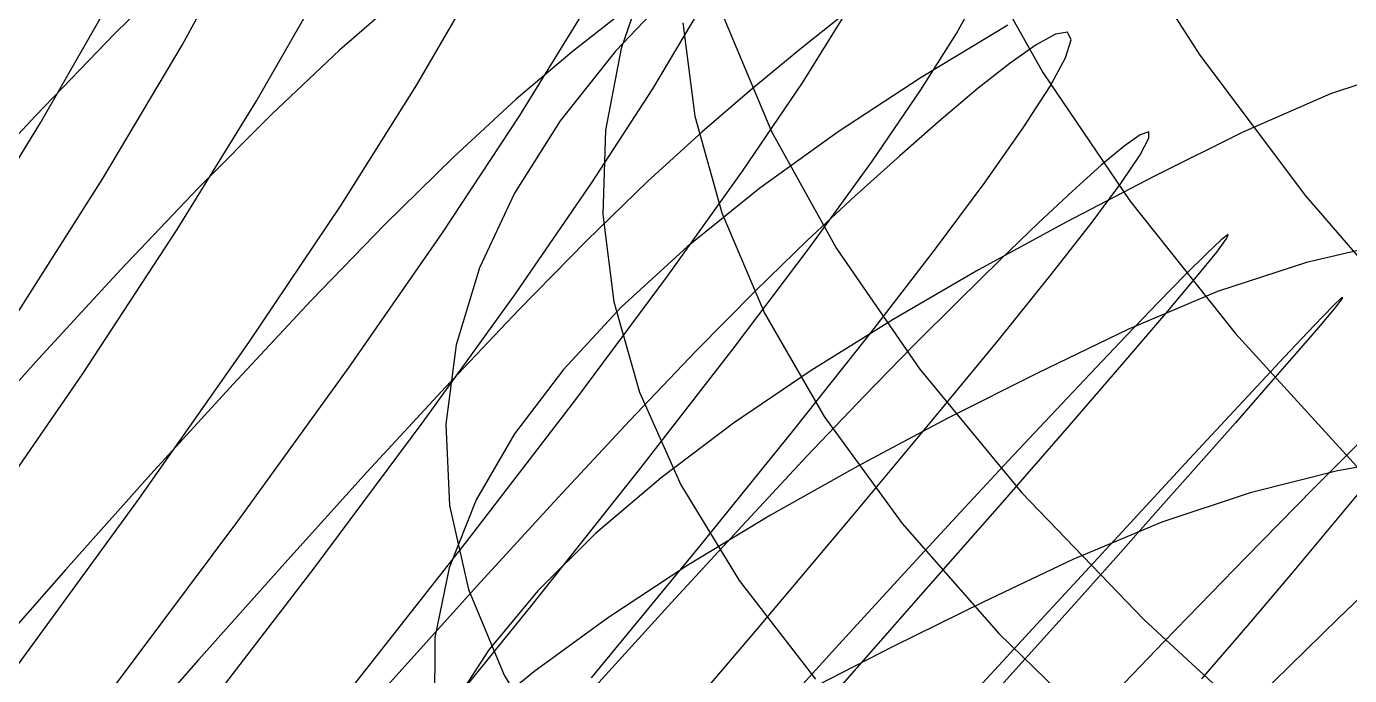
# Model space of a CAD drawing. Extents: x -607 to 1285, y -867 to 355.
# Drawn here: x 522.3 to 706.1, y -261 to -170.7 of the extents above; entities that cross this region are included whole.
import ezdxf

# ---------------------------------------------------------------- set-up
doc = ezdxf.new("R2010")
doc.units = 0
for name, color, linetype in [('0_10094', 7, 'CONTINUOUS'), ('0_10095', 7, 'CONTINUOUS'), ('0_10096', 7, 'CONTINUOUS'), ('0_10097', 7, 'CONTINUOUS'), ('0_10098', 7, 'CONTINUOUS'), ('0_10099', 7, 'CONTINUOUS'), ('0_10100', 7, 'CONTINUOUS'), ('0_10199', 7, 'CONTINUOUS'), ('0_10200', 7, 'CONTINUOUS'), ('0_10201', 7, 'CONTINUOUS'), ('0_10202', 7, 'CONTINUOUS'), ('0_10303', 7, 'CONTINUOUS'), ('0_10304', 7, 'CONTINUOUS'), ('0_10305', 7, 'CONTINUOUS'), ('0_5050', 7, 'CONTINUOUS'), ('0_5051', 7, 'CONTINUOUS'), ('0_5154', 7, 'CONTINUOUS'), ('0_5155', 7, 'CONTINUOUS'), ('0_5156', 7, 'CONTINUOUS'), ('0_5256', 7, 'CONTINUOUS'), ('0_5257', 7, 'CONTINUOUS'), ('0_5258', 7, 'CONTINUOUS'), ('0_5259', 7, 'CONTINUOUS'), ('0_5358', 7, 'CONTINUOUS'), ('0_5359', 7, 'CONTINUOUS'), ('0_5360', 7, 'CONTINUOUS'), ('0_5361', 7, 'CONTINUOUS'), ('0_5362', 7, 'CONTINUOUS'), ('0_5461', 7, 'CONTINUOUS'), ('0_5462', 7, 'CONTINUOUS'), ('0_5463', 7, 'CONTINUOUS'), ('0_5464', 7, 'CONTINUOUS'), ('0_5465', 7, 'CONTINUOUS'), ('0_5484', 7, 'CONTINUOUS'), ('0_5485', 7, 'CONTINUOUS'), ('0_5486', 7, 'CONTINUOUS'), ('0_5565', 7, 'CONTINUOUS'), ('0_5566', 7, 'CONTINUOUS'), ('0_5567', 7, 'CONTINUOUS'), ('0_5568', 7, 'CONTINUOUS'), ('0_5569', 7, 'CONTINUOUS'), ('0_5570', 7, 'CONTINUOUS'), ('0_5586', 7, 'CONTINUOUS'), ('0_5587', 7, 'CONTINUOUS'), ('0_5588', 7, 'CONTINUOUS'), ('0_5589', 7, 'CONTINUOUS'), ('0_5590', 7, 'CONTINUOUS'), ('0_5591', 7, 'CONTINUOUS'), ('0_5669', 7, 'CONTINUOUS'), ('0_5670', 7, 'CONTINUOUS'), ('0_5671', 7, 'CONTINUOUS'), ('0_5672', 7, 'CONTINUOUS'), ('0_5673', 7, 'CONTINUOUS'), ('0_5674', 7, 'CONTINUOUS'), ('0_5687', 7, 'CONTINUOUS'), ('0_5688', 7, 'CONTINUOUS'), ('0_5689', 7, 'CONTINUOUS'), ('0_5690', 7, 'CONTINUOUS'), ('0_5691', 7, 'CONTINUOUS'), ('0_5692', 7, 'CONTINUOUS'), ('0_5693', 7, 'CONTINUOUS'), ('0_5694', 7, 'CONTINUOUS'), ('0_5695', 7, 'CONTINUOUS'), ('0_5696', 7, 'CONTINUOUS'), ('0_5773', 7, 'CONTINUOUS'), ('0_5774', 7, 'CONTINUOUS'), ('0_5775', 7, 'CONTINUOUS'), ('0_5776', 7, 'CONTINUOUS'), ('0_5777', 7, 'CONTINUOUS'), ('0_5778', 7, 'CONTINUOUS'), ('0_5779', 7, 'CONTINUOUS'), ('0_5780', 7, 'CONTINUOUS'), ('0_5789', 7, 'CONTINUOUS'), ('0_5790', 7, 'CONTINUOUS'), ('0_5791', 7, 'CONTINUOUS'), ('0_5792', 7, 'CONTINUOUS'), ('0_5793', 7, 'CONTINUOUS'), ('0_5794', 7, 'CONTINUOUS'), ('0_5795', 7, 'CONTINUOUS'), ('0_5796', 7, 'CONTINUOUS'), ('0_5797', 7, 'CONTINUOUS'), ('0_5798', 7, 'CONTINUOUS'), ('0_5799', 7, 'CONTINUOUS'), ('0_5800', 7, 'CONTINUOUS'), ('0_5878', 7, 'CONTINUOUS'), ('0_5879', 7, 'CONTINUOUS'), ('0_5880', 7, 'CONTINUOUS'), ('0_5881', 7, 'CONTINUOUS'), ('0_5882', 7, 'CONTINUOUS'), ('0_5883', 7, 'CONTINUOUS'), ('0_5884', 7, 'CONTINUOUS'), ('0_5885', 7, 'CONTINUOUS'), ('0_5886', 7, 'CONTINUOUS'), ('0_5887', 7, 'CONTINUOUS'), ('0_5888', 7, 'CONTINUOUS'), ('0_5889', 7, 'CONTINUOUS'), ('0_5890', 7, 'CONTINUOUS'), ('0_5891', 7, 'CONTINUOUS'), ('0_5892', 7, 'CONTINUOUS'), ('0_5893', 7, 'CONTINUOUS'), ('0_5894', 7, 'CONTINUOUS'), ('0_5895', 7, 'CONTINUOUS'), ('0_5896', 7, 'CONTINUOUS'), ('0_5897', 7, 'CONTINUOUS'), ('0_5898', 7, 'CONTINUOUS'), ('0_5899', 7, 'CONTINUOUS'), ('0_5900', 7, 'CONTINUOUS'), ('0_5901', 7, 'CONTINUOUS'), ('0_5902', 7, 'CONTINUOUS'), ('0_5903', 7, 'CONTINUOUS'), ('0_5982', 7, 'CONTINUOUS'), ('0_5983', 7, 'CONTINUOUS'), ('0_5984', 7, 'CONTINUOUS'), ('0_5985', 7, 'CONTINUOUS'), ('0_5986', 7, 'CONTINUOUS'), ('0_5987', 7, 'CONTINUOUS'), ('0_5988', 7, 'CONTINUOUS'), ('0_5989', 7, 'CONTINUOUS'), ('0_5990', 7, 'CONTINUOUS'), ('0_5991', 7, 'CONTINUOUS'), ('0_5992', 7, 'CONTINUOUS'), ('0_5993', 7, 'CONTINUOUS'), ('0_5994', 7, 'CONTINUOUS'), ('0_5995', 7, 'CONTINUOUS'), ('0_5996', 7, 'CONTINUOUS'), ('0_5997', 7, 'CONTINUOUS'), ('0_5998', 7, 'CONTINUOUS'), ('0_5999', 7, 'CONTINUOUS'), ('0_6000', 7, 'CONTINUOUS'), ('0_6001', 7, 'CONTINUOUS'), ('0_6002', 7, 'CONTINUOUS'), ('0_6003', 7, 'CONTINUOUS'), ('0_6004', 7, 'CONTINUOUS'), ('0_6005', 7, 'CONTINUOUS'), ('0_6086', 7, 'CONTINUOUS'), ('0_6087', 7, 'CONTINUOUS'), ('0_6088', 7, 'CONTINUOUS'), ('0_6089', 7, 'CONTINUOUS'), ('0_6090', 7, 'CONTINUOUS'), ('0_6091', 7, 'CONTINUOUS'), ('0_6092', 7, 'CONTINUOUS'), ('0_6093', 7, 'CONTINUOUS'), ('0_6094', 7, 'CONTINUOUS'), ('0_6095', 7, 'CONTINUOUS'), ('0_6096', 7, 'CONTINUOUS'), ('0_6097', 7, 'CONTINUOUS'), ('0_6098', 7, 'CONTINUOUS'), ('0_6099', 7, 'CONTINUOUS'), ('0_6100', 7, 'CONTINUOUS'), ('0_6101', 7, 'CONTINUOUS'), ('0_6102', 7, 'CONTINUOUS'), ('0_6103', 7, 'CONTINUOUS'), ('0_6104', 7, 'CONTINUOUS'), ('0_6105', 7, 'CONTINUOUS'), ('0_6106', 7, 'CONTINUOUS'), ('0_6188', 7, 'CONTINUOUS'), ('0_6189', 7, 'CONTINUOUS'), ('0_6190', 7, 'CONTINUOUS'), ('0_6191', 7, 'CONTINUOUS'), ('0_6192', 7, 'CONTINUOUS'), ('0_6193', 7, 'CONTINUOUS'), ('0_6194', 7, 'CONTINUOUS'), ('0_6195', 7, 'CONTINUOUS'), ('0_6196', 7, 'CONTINUOUS'), ('0_6197', 7, 'CONTINUOUS'), ('0_6198', 7, 'CONTINUOUS'), ('0_6199', 7, 'CONTINUOUS'), ('0_6200', 7, 'CONTINUOUS'), ('0_6201', 7, 'CONTINUOUS'), ('0_6202', 7, 'CONTINUOUS'), ('0_6203', 7, 'CONTINUOUS'), ('0_6204', 7, 'CONTINUOUS'), ('0_6205', 7, 'CONTINUOUS'), ('0_6206', 7, 'CONTINUOUS'), ('0_6207', 7, 'CONTINUOUS'), ('0_6208', 7, 'CONTINUOUS'), ('0_6292', 7, 'CONTINUOUS'), ('0_6293', 7, 'CONTINUOUS'), ('0_6294', 7, 'CONTINUOUS'), ('0_6295', 7, 'CONTINUOUS'), ('0_6306', 7, 'CONTINUOUS'), ('0_6307', 7, 'CONTINUOUS'), ('0_6308', 7, 'CONTINUOUS'), ('0_6309', 7, 'CONTINUOUS'), ('0_6310', 7, 'CONTINUOUS'), ('0_6397', 7, 'CONTINUOUS'), ('0_6398', 7, 'CONTINUOUS'), ('0_9348', 7, 'CONTINUOUS'), ('0_9349', 7, 'CONTINUOUS'), ('0_9350', 7, 'CONTINUOUS'), ('0_9351', 7, 'CONTINUOUS'), ('0_9352', 7, 'CONTINUOUS'), ('0_9353', 7, 'CONTINUOUS'), ('0_9354', 7, 'CONTINUOUS'), ('0_9355', 7, 'CONTINUOUS'), ('0_9453', 7, 'CONTINUOUS'), ('0_9454', 7, 'CONTINUOUS'), ('0_9455', 7, 'CONTINUOUS'), ('0_9456', 7, 'CONTINUOUS'), ('0_9457', 7, 'CONTINUOUS'), ('0_9458', 7, 'CONTINUOUS'), ('0_9459', 7, 'CONTINUOUS'), ('0_9460', 7, 'CONTINUOUS'), ('0_9461', 7, 'CONTINUOUS'), ('0_9462', 7, 'CONTINUOUS'), ('0_9463', 7, 'CONTINUOUS'), ('0_9557', 7, 'CONTINUOUS'), ('0_9558', 7, 'CONTINUOUS'), ('0_9559', 7, 'CONTINUOUS'), ('0_9560', 7, 'CONTINUOUS'), ('0_9561', 7, 'CONTINUOUS'), ('0_9562', 7, 'CONTINUOUS'), ('0_9563', 7, 'CONTINUOUS'), ('0_9564', 7, 'CONTINUOUS'), ('0_9565', 7, 'CONTINUOUS'), ('0_9566', 7, 'CONTINUOUS'), ('0_9567', 7, 'CONTINUOUS'), ('0_9568', 7, 'CONTINUOUS'), ('0_9569', 7, 'CONTINUOUS'), ('0_9570', 7, 'CONTINUOUS'), ('0_9667', 7, 'CONTINUOUS'), ('0_9668', 7, 'CONTINUOUS'), ('0_9669', 7, 'CONTINUOUS'), ('0_9670', 7, 'CONTINUOUS'), ('0_9671', 7, 'CONTINUOUS'), ('0_9672', 7, 'CONTINUOUS'), ('0_9673', 7, 'CONTINUOUS'), ('0_9674', 7, 'CONTINUOUS'), ('0_9675', 7, 'CONTINUOUS'), ('0_9676', 7, 'CONTINUOUS'), ('0_9677', 7, 'CONTINUOUS'), ('0_9774', 7, 'CONTINUOUS'), ('0_9775', 7, 'CONTINUOUS'), ('0_9776', 7, 'CONTINUOUS'), ('0_9777', 7, 'CONTINUOUS'), ('0_9778', 7, 'CONTINUOUS'), ('0_9779', 7, 'CONTINUOUS'), ('0_9780', 7, 'CONTINUOUS'), ('0_9781', 7, 'CONTINUOUS'), ('0_9782', 7, 'CONTINUOUS'), ('0_9783', 7, 'CONTINUOUS'), ('0_9881', 7, 'CONTINUOUS'), ('0_9882', 7, 'CONTINUOUS'), ('0_9883', 7, 'CONTINUOUS'), ('0_9884', 7, 'CONTINUOUS'), ('0_9885', 7, 'CONTINUOUS'), ('0_9886', 7, 'CONTINUOUS'), ('0_9887', 7, 'CONTINUOUS'), ('0_9888', 7, 'CONTINUOUS'), ('0_9988', 7, 'CONTINUOUS'), ('0_9989', 7, 'CONTINUOUS'), ('0_9990', 7, 'CONTINUOUS'), ('0_9991', 7, 'CONTINUOUS'), ('0_9992', 7, 'CONTINUOUS'), ('0_9993', 7, 'CONTINUOUS'), ('0_9994', 7, 'CONTINUOUS')]:
    doc.layers.add(name, color=color, linetype=linetype)

msp = doc.modelspace()

# ---------------------------------------------------------------- linework, layer by layer
at = {"layer": '0_10094'}
msp.add_polyline3d([(619.2136, -169.5322, -3195.5774), (625.8312, -185.3174, -3182.4534)], dxfattribs=at)
at = {"layer": '0_10095'}
msp.add_polyline3d([(625.8312, -185.3174, -3182.4534), (634.8362, -201.5923, -3166.5774)], dxfattribs=at)
at = {"layer": '0_10096'}
msp.add_polyline3d([(634.8362, -201.5923, -3166.5774), (646.3709, -218.3466, -3147.8003)], dxfattribs=at)
at = {"layer": '0_10097'}
msp.add_polyline3d([(646.3709, -218.3466, -3147.8003), (660.5776, -235.5704, -3125.9734)], dxfattribs=at)
at = {"layer": '0_10098'}
msp.add_polyline3d([(660.5776, -235.5704, -3125.9734), (677.5987, -253.2538, -3100.947)], dxfattribs=at)
at = {"layer": '0_10099'}
msp.add_polyline3d([(677.5987, -253.2538, -3100.947), (677.5986, -253.2542, -3100.947)], dxfattribs=at)
at = {"layer": '0_10100'}
msp.add_polyline3d([(677.5986, -253.2542, -3100.947), (696.6403, -270.7986, -3073.8025)], dxfattribs=at)
at = {"layer": '0_10199'}
msp.add_polyline3d([(653.861, -159.9222, -3152.7915), (663.5063, -177.1351, -3136.6597)], dxfattribs=at)
at = {"layer": '0_10200'}
msp.add_polyline3d([(663.5063, -177.1351, -3136.6597), (675.5891, -194.9579, -3117.7551)], dxfattribs=at)
at = {"layer": '0_10201'}
msp.add_polyline3d([(675.5891, -194.9579, -3117.7551), (690.2423, -213.3899, -3095.9385)], dxfattribs=at)
at = {"layer": '0_10202'}
msp.add_polyline3d([(690.2423, -213.3899, -3095.9385), (707.5987, -232.4303, -3071.0703)], dxfattribs=at)
at = {"layer": '0_10303'}
msp.add_polyline3d([(673.2599, -155.842, -3124.985), (685.3279, -174.7023, -3106.6042)], dxfattribs=at)
at = {"layer": '0_10304'}
msp.add_polyline3d([(685.3279, -174.7023, -3106.6042), (700.0261, -194.2677, -3085.2974)], dxfattribs=at)
at = {"layer": '0_10305'}
msp.add_polyline3d([(700.0261, -194.2677, -3085.2974), (717.4938, -214.5431, -3060.9204)], dxfattribs=at)
at = {"layer": '0_5050'}
msp.add_polyline3d([(511.0719, -205.5972, -2804.5566), (524.2654, -184.1302, -2780.8684)], dxfattribs=at)
at = {"layer": '0_5051'}
msp.add_polyline3d([(524.2654, -184.1302, -2780.8684), (535.2218, -164.884, -2756.8518)], dxfattribs=at)
at = {"layer": '0_5154'}
msp.add_polyline3d([(519.7372, -212.6794, -2786.7656), (532.9446, -191.8817, -2763.0552)], dxfattribs=at)
at = {"layer": '0_5155'}
msp.add_polyline3d([(532.9446, -191.8817, -2763.0552), (543.9386, -173.3441, -2739.1694)], dxfattribs=at)
at = {"layer": '0_5156'}
msp.add_polyline3d([(543.9386, -173.3441, -2739.1694), (552.8441, -156.9571, -2715.1787)], dxfattribs=at)
at = {"layer": '0_5256'}
msp.add_polyline3d([(514.585, -241.5701, -2794.5876), (530.0905, -219.0544, -2770.9268)], dxfattribs=at)
at = {"layer": '0_5257'}
msp.add_polyline3d([(530.0905, -219.0544, -2770.9268), (543.2687, -198.9556, -2747.176)], dxfattribs=at)
at = {"layer": '0_5258'}
msp.add_polyline3d([(543.2687, -198.9556, -2747.176), (554.2451, -181.1577, -2723.394)], dxfattribs=at)
at = {"layer": '0_5259'}
msp.add_polyline3d([(554.2451, -181.1577, -2723.394), (563.1453, -165.5444, -2699.6392)], dxfattribs=at)
at = {"layer": '0_5358'}
msp.add_polyline3d([(520.3186, -260.5981, -2813.069), (538.0408, -236.3221, -2789.0618)], dxfattribs=at)
at = {"layer": '0_5359'}
msp.add_polyline3d([(538.0408, -236.3221, -2789.0618), (553.2301, -214.6915, -2764.956)], dxfattribs=at)
at = {"layer": '0_5360'}
msp.add_polyline3d([(553.2301, -214.6915, -2764.956), (566.0205, -195.5784, -2740.8105)], dxfattribs=at)
at = {"layer": '0_5361'}
msp.add_polyline3d([(566.0205, -195.5784, -2740.8105), (576.5463, -178.8552, -2716.6836)], dxfattribs=at)
at = {"layer": '0_5362'}
msp.add_polyline3d([(576.5463, -178.8552, -2716.6836), (584.941, -164.3947, -2692.6328)], dxfattribs=at)
at = {"layer": '0_5461'}
msp.add_polyline3d([(533.9981, -263.1796, -2799.853), (551.8336, -239.3167, -2775.3005)], dxfattribs=at)
at = {"layer": '0_5462'}
msp.add_polyline3d([(551.8336, -239.3167, -2775.3005), (567.167, -218.1047, -2750.7578)], dxfattribs=at)
at = {"layer": '0_5463'}
msp.add_polyline3d([(567.167, -218.1047, -2750.7578), (580.1284, -199.4165, -2726.2793)], dxfattribs=at)
at = {"layer": '0_5464'}
msp.add_polyline3d([(580.1284, -199.4165, -2726.2793), (590.8486, -183.1249, -2701.9182)], dxfattribs=at)
at = {"layer": '0_5465'}
msp.add_polyline3d([(590.8486, -183.1249, -2701.9182), (599.4578, -169.1025, -2677.729)], dxfattribs=at)
at = {"layer": '0_5484'}
msp.add_polyline3d([(545.0731, -161.4563, -2356.3547), (534.648, -171.6752, -2352.3286)], dxfattribs=at)
at = {"layer": '0_5485'}
msp.add_polyline3d([(534.648, -171.6752, -2352.3286), (523.5491, -183.1481, -2350.968)], dxfattribs=at)
at = {"layer": '0_5486'}
msp.add_polyline3d([(523.5491, -183.1481, -2350.968), (511.8684, -195.7186, -2351.9814)], dxfattribs=at)
at = {"layer": '0_5565'}
msp.add_polyline3d([(544.656, -269.0514, -2785.475), (562.2889, -246.0398, -2760.8467)], dxfattribs=at)
at = {"layer": '0_5566'}
msp.add_polyline3d([(562.2889, -246.0398, -2760.8467), (577.4403, -225.6995, -2736.3933)], dxfattribs=at)
at = {"layer": '0_5567'}
msp.add_polyline3d([(577.4403, -225.6995, -2736.3933), (590.2405, -207.8986, -2712.1565)], dxfattribs=at)
at = {"layer": '0_5568'}
msp.add_polyline3d([(590.2405, -207.8986, -2712.1565), (600.8203, -192.505, -2688.177)], dxfattribs=at)
at = {"layer": '0_5569'}
msp.add_polyline3d([(600.8203, -192.505, -2688.177), (609.3107, -179.3866, -2664.4958)], dxfattribs=at)
at = {"layer": '0_5570'}
msp.add_polyline3d([(609.3107, -179.3866, -2664.4958), (615.8422, -168.4115, -2641.1538)], dxfattribs=at)
at = {"layer": '0_5586'}
msp.add_polyline3d([(574.3483, -166.5565, -2374.2515), (565.7902, -174.027, -2364.7546)], dxfattribs=at)
at = {"layer": '0_5587'}
msp.add_polyline3d([(565.7902, -174.027, -2364.7546), (556.3871, -182.9418, -2358.4187)], dxfattribs=at)
at = {"layer": '0_5588'}
msp.add_polyline3d([(556.3871, -182.9418, -2358.4187), (546.2294, -193.1556, -2354.96)], dxfattribs=at)
at = {"layer": '0_5589'}
msp.add_polyline3d([(546.2294, -193.1556, -2354.96), (535.4077, -204.5231, -2354.094)], dxfattribs=at)
at = {"layer": '0_5590'}
msp.add_polyline3d([(535.4077, -204.5231, -2354.094), (524.0126, -216.899, -2355.5376)], dxfattribs=at)
at = {"layer": '0_5591'}
msp.add_polyline3d([(524.0126, -216.899, -2355.5376), (512.1344, -230.1382, -2359.006)], dxfattribs=at)
at = {"layer": '0_5669'}
msp.add_polyline3d([(565.7139, -264.9434, -2776.4453), (583.4467, -242.3755, -2751.1724)], dxfattribs=at)
at = {"layer": '0_5670'}
msp.add_polyline3d([(583.4467, -242.3755, -2751.1724), (598.6141, -222.5974, -2726.2083)], dxfattribs=at)
at = {"layer": '0_5671'}
msp.add_polyline3d([(598.6141, -222.5974, -2726.2083), (611.3546, -205.4657, -2701.5874)], dxfattribs=at)
at = {"layer": '0_5672'}
msp.add_polyline3d([(611.3546, -205.4657, -2701.5874), (621.8066, -190.8368, -2677.343)], dxfattribs=at)
at = {"layer": '0_5673'}
msp.add_polyline3d([(621.8066, -190.8368, -2677.343), (630.1088, -178.5676, -2653.509)], dxfattribs=at)
at = {"layer": '0_5674'}
msp.add_polyline3d([(630.1088, -178.5676, -2653.509), (636.3995, -168.5145, -2630.1191)], dxfattribs=at)
at = {"layer": '0_5687'}
msp.add_polyline3d([(605.3835, -168.538, -2396.3718), (598.1232, -174.2451, -2381.828)], dxfattribs=at)
at = {"layer": '0_5688'}
msp.add_polyline3d([(598.1232, -174.2451, -2381.828), (598.1233, -174.245, -2381.8281)], dxfattribs=at)
at = {"layer": '0_5689'}
msp.add_polyline3d([(598.1233, -174.245, -2381.8281), (590.3248, -180.8508, -2369.5571)], dxfattribs=at)
at = {"layer": '0_5690'}
msp.add_polyline3d([(590.3248, -180.8508, -2369.5571), (581.6276, -188.9083, -2360.7368)], dxfattribs=at)
at = {"layer": '0_5691'}
msp.add_polyline3d([(581.6276, -188.9083, -2360.7368), (572.1192, -198.2834, -2355.082)], dxfattribs=at)
at = {"layer": '0_5692'}
msp.add_polyline3d([(572.1192, -198.2834, -2355.082), (561.8872, -208.8418, -2352.307)], dxfattribs=at)
at = {"layer": '0_5693'}
msp.add_polyline3d([(561.8872, -208.8418, -2352.307), (551.0189, -220.4495, -2352.1267)], dxfattribs=at)
at = {"layer": '0_5694'}
msp.add_polyline3d([(551.0189, -220.4495, -2352.1267), (539.602, -232.9722, -2354.2559)], dxfattribs=at)
at = {"layer": '0_5695'}
msp.add_polyline3d([(539.602, -232.9722, -2354.2559), (527.7241, -246.2758, -2358.4094)], dxfattribs=at)
at = {"layer": '0_5696'}
msp.add_polyline3d([(527.7241, -246.2758, -2358.4094), (515.4724, -260.2261, -2364.302)], dxfattribs=at)
at = {"layer": '0_5773'}
msp.add_polyline3d([(575.057, -272.812, -2762.1653), (592.5656, -251.1451, -2736.9639)], dxfattribs=at)
at = {"layer": '0_5774'}
msp.add_polyline3d([(592.5656, -251.1451, -2736.9639), (607.6751, -232.0984, -2712.087)], dxfattribs=at)
at = {"layer": '0_5775'}
msp.add_polyline3d([(607.6751, -232.0984, -2712.087), (620.5082, -215.5439, -2687.5715)], dxfattribs=at)
at = {"layer": '0_5776'}
msp.add_polyline3d([(620.5082, -215.5439, -2687.5715), (631.1871, -201.3539, -2663.4556)], dxfattribs=at)
at = {"layer": '0_5777'}
msp.add_polyline3d([(631.1871, -201.3539, -2663.4556), (639.8345, -189.4008, -2639.7766)], dxfattribs=at)
at = {"layer": '0_5778'}
msp.add_polyline3d([(639.8345, -189.4008, -2639.7766), (646.5729, -179.5565, -2616.572)], dxfattribs=at)
at = {"layer": '0_5779'}
msp.add_polyline3d([(646.5729, -179.5565, -2616.572), (651.5248, -171.6935, -2593.8794)], dxfattribs=at)
at = {"layer": '0_5780'}
msp.add_polyline3d([(651.5248, -171.6935, -2593.8794), (654.8129, -165.6838, -2571.736)], dxfattribs=at)
at = {"layer": '0_5789'}
msp.add_polyline3d([(635.9186, -168.9938, -2418.8684), (629.7448, -173.9143, -2403.3574)], dxfattribs=at)
at = {"layer": '0_5790'}
msp.add_polyline3d([(629.7448, -173.9143, -2403.3574), (623.1324, -179.4103, -2388.7708)], dxfattribs=at)
at = {"layer": '0_5791'}
msp.add_polyline3d([(623.1324, -179.4103, -2388.7708), (616.2038, -185.354, -2375.1462)], dxfattribs=at)
at = {"layer": '0_5792'}
msp.add_polyline3d([(616.2038, -185.354, -2375.1462), (616.2037, -185.3541, -2375.1462)], dxfattribs=at)
at = {"layer": '0_5793'}
msp.add_polyline3d([(616.2037, -185.3541, -2375.1462), (608.6431, -192.235, -2363.8215)], dxfattribs=at)
at = {"layer": '0_5794'}
msp.add_polyline3d([(608.6431, -192.235, -2363.8215), (600.115, -200.5393, -2355.9204)], dxfattribs=at)
at = {"layer": '0_5795'}
msp.add_polyline3d([(600.115, -200.5393, -2355.9204), (590.7129, -210.1351, -2351.159)], dxfattribs=at)
at = {"layer": '0_5796'}
msp.add_polyline3d([(590.7129, -210.1351, -2351.159), (580.5297, -220.8905, -2349.2532)], dxfattribs=at)
at = {"layer": '0_5797'}
msp.add_polyline3d([(580.5297, -220.8905, -2349.2532), (569.6588, -232.6732, -2349.9185)], dxfattribs=at)
at = {"layer": '0_5798'}
msp.add_polyline3d([(569.6588, -232.6732, -2349.9185), (558.1933, -245.3513, -2352.8716)], dxfattribs=at)
at = {"layer": '0_5799'}
msp.add_polyline3d([(558.1933, -245.3513, -2352.8716), (546.2264, -258.7927, -2357.8276)], dxfattribs=at)
at = {"layer": '0_5800'}
msp.add_polyline3d([(546.2264, -258.7927, -2357.8276), (533.8513, -272.8655, -2364.5032)], dxfattribs=at)
at = {"layer": '0_5878'}
msp.add_polyline3d([(600.8141, -261.2887, -2722.8438), (615.8971, -242.9312, -2698.096)], dxfattribs=at)
at = {"layer": '0_5879'}
msp.add_polyline3d([(615.8971, -242.9312, -2698.096), (628.7941, -226.9814, -2673.8098)], dxfattribs=at)
at = {"layer": '0_5880'}
msp.add_polyline3d([(628.7941, -226.9814, -2673.8098), (639.6187, -213.3182, -2650.0166)], dxfattribs=at)
at = {"layer": '0_5881'}
msp.add_polyline3d([(639.6187, -213.3182, -2650.0166), (648.4851, -201.8208, -2626.7473)], dxfattribs=at)
at = {"layer": '0_5882'}
msp.add_polyline3d([(648.4851, -201.8208, -2626.7473), (655.5073, -192.3677, -2604.0337)], dxfattribs=at)
at = {"layer": '0_5883'}
msp.add_polyline3d([(655.5073, -192.3677, -2604.0337), (660.7994, -184.8383, -2581.9067)], dxfattribs=at)
at = {"layer": '0_5884'}
msp.add_polyline3d([(660.7994, -184.8383, -2581.9067), (664.4752, -179.1112, -2560.3982)], dxfattribs=at)
at = {"layer": '0_5885'}
msp.add_polyline3d([(664.4752, -179.1112, -2560.3982), (666.6488, -175.0655, -2539.539)], dxfattribs=at)
at = {"layer": '0_5886'}
msp.add_polyline3d([(666.6488, -175.0655, -2539.539), (667.4341, -172.5801, -2519.3606)], dxfattribs=at)
at = {"layer": '0_5887'}
msp.add_polyline3d([(667.4341, -172.5801, -2519.3606), (666.9451, -171.5339, -2499.8945)], dxfattribs=at)
at = {"layer": '0_5888'}
msp.add_polyline3d([(666.9451, -171.5339, -2499.8945), (665.2959, -171.806, -2481.1719)], dxfattribs=at)
at = {"layer": '0_5889'}
msp.add_polyline3d([(665.2959, -171.806, -2481.1719), (662.6005, -173.2752, -2463.224)], dxfattribs=at)
at = {"layer": '0_5890'}
msp.add_polyline3d([(662.6005, -173.2752, -2463.224), (658.9727, -175.8205, -2446.0825)], dxfattribs=at)
at = {"layer": '0_5891'}
msp.add_polyline3d([(658.9727, -175.8205, -2446.0825), (654.5267, -179.3207, -2429.7783)], dxfattribs=at)
at = {"layer": '0_5892'}
msp.add_polyline3d([(654.5267, -179.3207, -2429.7783), (649.3763, -183.655, -2414.343)], dxfattribs=at)
at = {"layer": '0_5893'}
msp.add_polyline3d([(649.3763, -183.655, -2414.343), (643.6357, -188.7022, -2399.8079)], dxfattribs=at)
at = {"layer": '0_5894'}
msp.add_polyline3d([(643.6357, -188.7022, -2399.8079), (637.4189, -194.3413, -2386.2043)], dxfattribs=at)
at = {"layer": '0_5895'}
msp.add_polyline3d([(637.4189, -194.3413, -2386.2043), (630.8397, -200.4511, -2373.5635)], dxfattribs=at)
at = {"layer": '0_5896'}
msp.add_polyline3d([(630.8397, -200.4511, -2373.5635), (630.8396, -200.4512, -2373.5632)], dxfattribs=at)
at = {"layer": '0_5897'}
msp.add_polyline3d([(630.8396, -200.4512, -2373.5632), (623.5796, -207.4821, -2363.1824)], dxfattribs=at)
at = {"layer": '0_5898'}
msp.add_polyline3d([(623.5796, -207.4821, -2363.1824), (615.3091, -215.8799, -2356.1514)], dxfattribs=at)
at = {"layer": '0_5899'}
msp.add_polyline3d([(615.3091, -215.8799, -2356.1514), (606.1244, -225.5176, -2352.1914)], dxfattribs=at)
at = {"layer": '0_5900'}
msp.add_polyline3d([(606.1244, -225.5176, -2352.1914), (596.1221, -236.2678, -2351.0242)], dxfattribs=at)
at = {"layer": '0_5901'}
msp.add_polyline3d([(596.1221, -236.2678, -2351.0242), (585.399, -248.0032, -2352.3704)], dxfattribs=at)
at = {"layer": '0_5902'}
msp.add_polyline3d([(585.399, -248.0032, -2352.3704), (574.0516, -260.5964, -2355.9514)], dxfattribs=at)
at = {"layer": '0_5903'}
msp.add_polyline3d([(574.0516, -260.5964, -2355.9514), (562.1766, -273.9201, -2361.4888)], dxfattribs=at)
at = {"layer": '0_5982'}
msp.add_polyline3d([(608.5721, -272.4185, -2708.706), (623.8568, -254.4769, -2683.8745)], dxfattribs=at)
at = {"layer": '0_5983'}
msp.add_polyline3d([(623.8568, -254.4769, -2683.8745), (637, -238.9052, -2659.6685)], dxfattribs=at)
at = {"layer": '0_5984'}
msp.add_polyline3d([(637, -238.9052, -2659.6685), (648.1115, -225.5846, -2636.107)], dxfattribs=at)
at = {"layer": '0_5985'}
msp.add_polyline3d([(648.1115, -225.5846, -2636.107), (657.301, -214.396, -2613.2085)], dxfattribs=at)
at = {"layer": '0_5986'}
msp.add_polyline3d([(657.301, -214.396, -2613.2085), (664.6782, -205.2208, -2590.992)], dxfattribs=at)
at = {"layer": '0_5987'}
msp.add_polyline3d([(664.6782, -205.2208, -2590.992), (670.3529, -197.9399, -2569.4763)], dxfattribs=at)
at = {"layer": '0_5988'}
msp.add_polyline3d([(670.3529, -197.9399, -2569.4763), (674.4349, -192.4345, -2548.6807)], dxfattribs=at)
at = {"layer": '0_5989'}
msp.add_polyline3d([(674.4349, -192.4345, -2548.6807), (677.0338, -188.5858, -2528.6238)], dxfattribs=at)
at = {"layer": '0_5990'}
msp.add_polyline3d([(677.0338, -188.5858, -2528.6238), (678.2594, -186.2748, -2509.3245)], dxfattribs=at)
at = {"layer": '0_5991'}
msp.add_polyline3d([(678.2594, -186.2748, -2509.3245), (678.2214, -185.3828, -2490.8015)], dxfattribs=at)
at = {"layer": '0_5992'}
msp.add_polyline3d([(678.2214, -185.3828, -2490.8015), (677.0296, -185.7906, -2473.074)], dxfattribs=at)
at = {"layer": '0_5993'}
msp.add_polyline3d([(677.0296, -185.7906, -2473.074), (674.7938, -187.3798, -2456.1606)], dxfattribs=at)
at = {"layer": '0_5994'}
msp.add_polyline3d([(674.7938, -187.3798, -2456.1606), (671.6236, -190.031, -2440.0806)], dxfattribs=at)
at = {"layer": '0_5995'}
msp.add_polyline3d([(671.6236, -190.031, -2440.0806), (667.6287, -193.6257, -2424.8525)], dxfattribs=at)
at = {"layer": '0_5996'}
msp.add_polyline3d([(667.6287, -193.6257, -2424.8525), (662.919, -198.0449, -2410.4954)], dxfattribs=at)
at = {"layer": '0_5997'}
msp.add_polyline3d([(662.919, -198.0449, -2410.4954), (657.6043, -203.1696, -2397.0278)], dxfattribs=at)
at = {"layer": '0_5998'}
msp.add_polyline3d([(657.6043, -203.1696, -2397.0278), (651.7941, -208.8811, -2384.469)], dxfattribs=at)
at = {"layer": '0_5999'}
msp.add_polyline3d([(651.7941, -208.8811, -2384.469), (645.5982, -215.0606, -2372.838)], dxfattribs=at)
at = {"layer": '0_6000'}
msp.add_polyline3d([(645.5982, -215.0606, -2372.838), (645.5981, -215.0606, -2372.8381)], dxfattribs=at)
at = {"layer": '0_6001'}
msp.add_polyline3d([(645.5981, -215.0606, -2372.8381), (638.6805, -222.1389, -2363.4053)], dxfattribs=at)
at = {"layer": '0_6002'}
msp.add_polyline3d([(638.6805, -222.1389, -2363.4053), (630.6992, -230.5438, -2357.2468)], dxfattribs=at)
at = {"layer": '0_6003'}
msp.add_polyline3d([(630.6992, -230.5438, -2357.2468), (621.7548, -240.1514, -2354.0894)], dxfattribs=at)
at = {"layer": '0_6004'}
msp.add_polyline3d([(621.7548, -240.1514, -2354.0894), (611.9483, -250.838, -2353.6597)], dxfattribs=at)
at = {"layer": '0_6005'}
msp.add_polyline3d([(611.9483, -250.838, -2353.6597), (601.3804, -262.4796, -2355.684)], dxfattribs=at)
at = {"layer": '0_6086'}
msp.add_polyline3d([(633.3458, -264.8525, -2671.2866), (646.6312, -249.762, -2647.223)], dxfattribs=at)
at = {"layer": '0_6087'}
msp.add_polyline3d([(646.6312, -249.762, -2647.223), (657.8915, -236.9152, -2623.9736)], dxfattribs=at)
at = {"layer": '0_6088'}
msp.add_polyline3d([(657.8915, -236.9152, -2623.9736), (667.2371, -226.1913, -2601.5425)], dxfattribs=at)
at = {"layer": '0_6089'}
msp.add_polyline3d([(667.2371, -226.1913, -2601.5425), (674.7781, -217.4689, -2579.9326)], dxfattribs=at)
at = {"layer": '0_6090'}
msp.add_polyline3d([(674.7781, -217.4689, -2579.9326), (680.6245, -210.6273, -2559.147)], dxfattribs=at)
at = {"layer": '0_6091'}
msp.add_polyline3d([(680.6245, -210.6273, -2559.147), (684.8865, -205.545, -2539.1887)], dxfattribs=at)
at = {"layer": '0_6092'}
msp.add_polyline3d([(684.8865, -205.545, -2539.1887), (687.6742, -202.1013, -2520.0615)], dxfattribs=at)
at = {"layer": '0_6093'}
msp.add_polyline3d([(687.6742, -202.1013, -2520.0615), (689.0977, -200.1749, -2501.768)], dxfattribs=at)
at = {"layer": '0_6094'}
msp.add_polyline3d([(689.0977, -200.1749, -2501.768), (689.2672, -199.6447, -2484.312)], dxfattribs=at)
at = {"layer": '0_6095'}
msp.add_polyline3d([(689.2672, -199.6447, -2484.312), (688.2925, -200.3897, -2467.6963)], dxfattribs=at)
at = {"layer": '0_6096'}
msp.add_polyline3d([(688.2925, -200.3897, -2467.6963), (686.2841, -202.2888, -2451.924)], dxfattribs=at)
at = {"layer": '0_6097'}
msp.add_polyline3d([(686.2841, -202.2888, -2451.924), (683.3519, -205.2209, -2436.9988)], dxfattribs=at)
at = {"layer": '0_6098'}
msp.add_polyline3d([(683.3519, -205.2209, -2436.9988), (679.6061, -209.0649, -2422.9236)], dxfattribs=at)
at = {"layer": '0_6099'}
msp.add_polyline3d([(679.6061, -209.0649, -2422.9236), (675.1568, -213.6998, -2409.7017)], dxfattribs=at)
at = {"layer": '0_6100'}
msp.add_polyline3d([(675.1568, -213.6998, -2409.7017), (670.1141, -219.0044, -2397.3362)], dxfattribs=at)
at = {"layer": '0_6101'}
msp.add_polyline3d([(670.1141, -219.0044, -2397.3362), (664.588, -224.8577, -2385.83)], dxfattribs=at)
at = {"layer": '0_6102'}
msp.add_polyline3d([(664.588, -224.8577, -2385.83), (658.6888, -231.1386, -2375.187)], dxfattribs=at)
at = {"layer": '0_6103'}
msp.add_polyline3d([(658.6888, -231.1386, -2375.187), (652.0615, -238.2621, -2366.6565)], dxfattribs=at)
at = {"layer": '0_6104'}
msp.add_polyline3d([(652.0615, -238.2621, -2366.6565), (644.3463, -246.6451, -2361.308)], dxfattribs=at)
at = {"layer": '0_6105'}
msp.add_polyline3d([(644.3463, -246.6451, -2361.308), (635.6458, -256.1697, -2358.8752)], dxfattribs=at)
at = {"layer": '0_6106'}
msp.add_polyline3d([(635.6458, -256.1697, -2358.8752), (626.0626, -266.7176, -2359.092)], dxfattribs=at)
at = {"layer": '0_6188'}
msp.add_polyline3d([(649.8658, -267.7944, -2660.0889), (663.2319, -253.2408, -2635.9443)], dxfattribs=at)
at = {"layer": '0_6189'}
msp.add_polyline3d([(663.2319, -253.2408, -2635.9443), (674.5193, -240.9816, -2612.787)], dxfattribs=at)
at = {"layer": '0_6190'}
msp.add_polyline3d([(674.5193, -240.9816, -2612.787), (683.8446, -230.8875, -2590.6055)], dxfattribs=at)
at = {"layer": '0_6191'}
msp.add_polyline3d([(683.8446, -230.8875, -2590.6055), (691.3244, -222.8294, -2569.3887)], dxfattribs=at)
at = {"layer": '0_6192'}
msp.add_polyline3d([(691.3244, -222.8294, -2569.3887), (697.0752, -216.6781, -2549.1245)], dxfattribs=at)
at = {"layer": '0_6193'}
msp.add_polyline3d([(697.0752, -216.6781, -2549.1245), (701.2136, -212.3046, -2529.802)], dxfattribs=at)
at = {"layer": '0_6194'}
msp.add_polyline3d([(701.2136, -212.3046, -2529.802), (703.8561, -209.5797, -2511.4094)], dxfattribs=at)
at = {"layer": '0_6195'}
msp.add_polyline3d([(703.8561, -209.5797, -2511.4094), (705.1193, -208.3743, -2493.9353)], dxfattribs=at)
at = {"layer": '0_6196'}
msp.add_polyline3d([(705.1193, -208.3743, -2493.9353), (705.1196, -208.5593, -2477.3682)], dxfattribs=at)
at = {"layer": '0_6197'}
msp.add_polyline3d([(705.1196, -208.5593, -2477.3682), (703.9736, -210.0055, -2461.697)], dxfattribs=at)
at = {"layer": '0_6198'}
msp.add_polyline3d([(703.9736, -210.0055, -2461.697), (701.7981, -212.5838, -2446.9097)], dxfattribs=at)
at = {"layer": '0_6199'}
msp.add_polyline3d([(701.7981, -212.5838, -2446.9097), (698.7093, -216.1651, -2432.9954)], dxfattribs=at)
at = {"layer": '0_6200'}
msp.add_polyline3d([(698.7093, -216.1651, -2432.9954), (694.824, -220.6202, -2419.9421)], dxfattribs=at)
at = {"layer": '0_6201'}
msp.add_polyline3d([(694.824, -220.6202, -2419.9421), (690.2587, -225.8201, -2407.7388)], dxfattribs=at)
at = {"layer": '0_6202'}
msp.add_polyline3d([(690.2587, -225.8201, -2407.7388), (685.1298, -231.6354, -2396.3735)], dxfattribs=at)
at = {"layer": '0_6203'}
msp.add_polyline3d([(685.1298, -231.6354, -2396.3735), (679.5539, -237.9373, -2385.8354)], dxfattribs=at)
at = {"layer": '0_6204'}
msp.add_polyline3d([(679.5539, -237.9373, -2385.8354), (673.6477, -244.5964, -2376.1123)], dxfattribs=at)
at = {"layer": '0_6205'}
msp.add_polyline3d([(673.6477, -244.5964, -2376.1123), (673.6476, -244.5966, -2376.1123)], dxfattribs=at)
at = {"layer": '0_6206'}
msp.add_polyline3d([(673.6476, -244.5966, -2376.1123), (667.0422, -252.0081, -2368.4414)], dxfattribs=at)
at = {"layer": '0_6207'}
msp.add_polyline3d([(667.0422, -252.0081, -2368.4414), (659.359, -260.5801, -2363.892)], dxfattribs=at)
at = {"layer": '0_6208'}
msp.add_polyline3d([(659.359, -260.5801, -2363.892), (650.6997, -270.2027, -2362.2021)], dxfattribs=at)
at = {"layer": '0_6292'}
msp.add_polyline3d([(666.9805, -270.2112, -2649.9358), (680.3719, -256.2554, -2625.7656)], dxfattribs=at)
at = {"layer": '0_6293'}
msp.add_polyline3d([(680.3719, -256.2554, -2625.7656), (691.7136, -244.5482, -2602.6382)], dxfattribs=at)
at = {"layer": '0_6294'}
msp.add_polyline3d([(691.7136, -244.5482, -2602.6382), (701.1176, -234.9646, -2580.5415)], dxfattribs=at)
at = {"layer": '0_6295'}
msp.add_polyline3d([(701.1176, -234.9646, -2580.5415), (708.6965, -227.3793, -2559.465)], dxfattribs=at)
at = {"layer": '0_6306'}
msp.add_polyline3d([(708.8026, -233.907, -2402.333), (703.7157, -240.0449, -2391.7363)], dxfattribs=at)
at = {"layer": '0_6307'}
msp.add_polyline3d([(703.7157, -240.0449, -2391.7363), (698.1513, -246.6795, -2382.0254)], dxfattribs=at)
at = {"layer": '0_6308'}
msp.add_polyline3d([(698.1513, -246.6795, -2382.0254), (692.2214, -253.6857, -2373.1887)], dxfattribs=at)
at = {"layer": '0_6309'}
msp.add_polyline3d([(692.2214, -253.6857, -2373.1887), (692.2214, -253.6857, -2373.1887)], dxfattribs=at)
at = {"layer": '0_6310'}
msp.add_polyline3d([(692.2214, -253.6857, -2373.1887), (685.5656, -261.4164, -2366.4229)], dxfattribs=at)
at = {"layer": '0_6397'}
msp.add_polyline3d([(693.259, -264.1204, -2616.5034), (704.5898, -253.0106, -2593.7402)], dxfattribs=at)
at = {"layer": '0_6398'}
msp.add_polyline3d([(704.5898, -253.0106, -2593.7402), (714.0239, -243.9603, -2572.0757)], dxfattribs=at)
at = {"layer": '0_9348'}
msp.add_polyline3d([(716.4956, -230.391, -3103.0342), (704.4625, -232.5033, -3117.1592)], dxfattribs=at)
at = {"layer": '0_9349'}
msp.add_polyline3d([(704.4625, -232.5033, -3117.1592), (692.3142, -235.5571, -3130.8284)], dxfattribs=at)
at = {"layer": '0_9350'}
msp.add_polyline3d([(692.3142, -235.5571, -3130.8284), (680.0565, -239.644, -3143.9749)], dxfattribs=at)
at = {"layer": '0_9351'}
msp.add_polyline3d([(680.0565, -239.644, -3143.9749), (667.6954, -244.8555, -3156.5327)], dxfattribs=at)
at = {"layer": '0_9352'}
msp.add_polyline3d([(667.6954, -244.8555, -3156.5327), (667.6952, -244.8561, -3156.5327)], dxfattribs=at)
at = {"layer": '0_9353'}
msp.add_polyline3d([(667.6952, -244.8561, -3156.5327), (655.2222, -250.7808, -3168.7766)], dxfattribs=at)
at = {"layer": '0_9354'}
msp.add_polyline3d([(655.2222, -250.7808, -3168.7766), (642.7297, -256.9354, -3180.898)], dxfattribs=at)
at = {"layer": '0_9355'}
msp.add_polyline3d([(642.7297, -256.9354, -3180.898), (630.3746, -263.3032, -3192.7058)], dxfattribs=at)
at = {"layer": '0_9453'}
msp.add_polyline3d([(712.4434, -200.6698, -3121.2317), (700.1566, -203.5505, -3134.8704)], dxfattribs=at)
at = {"layer": '0_9454'}
msp.add_polyline3d([(700.1566, -203.5505, -3134.8704), (687.7811, -207.5769, -3147.9326)], dxfattribs=at)
at = {"layer": '0_9455'}
msp.add_polyline3d([(687.7811, -207.5769, -3147.9326), (675.3248, -212.8512, -3160.3474)], dxfattribs=at)
at = {"layer": '0_9456'}
msp.add_polyline3d([(675.3248, -212.8512, -3160.3474), (662.7732, -218.9214, -3172.4038)], dxfattribs=at)
at = {"layer": '0_9457'}
msp.add_polyline3d([(662.7732, -218.9214, -3172.4038), (650.2118, -225.2587, -3184.312)], dxfattribs=at)
at = {"layer": '0_9458'}
msp.add_polyline3d([(650.2118, -225.2587, -3184.312), (637.7991, -231.849, -3195.8828)], dxfattribs=at)
at = {"layer": '0_9459'}
msp.add_polyline3d([(637.7991, -231.849, -3195.8828), (625.6931, -238.6785, -3206.926)], dxfattribs=at)
at = {"layer": '0_9460'}
msp.add_polyline3d([(625.6931, -238.6785, -3206.926), (614.0522, -245.7331, -3217.2527)], dxfattribs=at)
at = {"layer": '0_9461'}
msp.add_polyline3d([(614.0522, -245.7331, -3217.2527), (603.0347, -252.999, -3226.6729)], dxfattribs=at)
at = {"layer": '0_9462'}
msp.add_polyline3d([(603.0347, -252.999, -3226.6729), (592.7987, -260.4622, -3234.9973)], dxfattribs=at)
at = {"layer": '0_9463'}
msp.add_polyline3d([(592.7987, -260.4622, -3234.9973), (583.5025, -268.1086, -3242.0364)], dxfattribs=at)
at = {"layer": '0_9557'}
msp.add_polyline3d([(715.5817, -176.0935, -3125.0251), (703.4804, -180.097, -3137.5112)], dxfattribs=at)
at = {"layer": '0_9558'}
msp.add_polyline3d([(703.4804, -180.097, -3137.5112), (691.3049, -185.4116, -3149.353)], dxfattribs=at)
at = {"layer": '0_9559'}
msp.add_polyline3d([(691.3049, -185.4116, -3149.353), (691.3048, -185.4122, -3149.353)], dxfattribs=at)
at = {"layer": '0_9560'}
msp.add_polyline3d([(691.3048, -185.4122, -3149.353), (679.0335, -191.5483, -3160.8518)], dxfattribs=at)
at = {"layer": '0_9561'}
msp.add_polyline3d([(679.0335, -191.5483, -3160.8518), (666.7433, -197.9393, -3172.2307)], dxfattribs=at)
at = {"layer": '0_9562'}
msp.add_polyline3d([(666.7433, -197.9393, -3172.2307), (654.5911, -204.5783, -3183.303)], dxfattribs=at)
at = {"layer": '0_9563'}
msp.add_polyline3d([(654.5911, -204.5783, -3183.303), (642.7335, -211.4579, -3193.882)], dxfattribs=at)
at = {"layer": '0_9564'}
msp.add_polyline3d([(642.7335, -211.4579, -3193.882), (631.3273, -218.571, -3203.7808)], dxfattribs=at)
at = {"layer": '0_9565'}
msp.add_polyline3d([(631.3273, -218.571, -3203.7808), (620.5293, -225.9105, -3212.8127)], dxfattribs=at)
at = {"layer": '0_9566'}
msp.add_polyline3d([(620.5293, -225.9105, -3212.8127), (610.4961, -233.4695, -3220.7913)], dxfattribs=at)
at = {"layer": '0_9567'}
msp.add_polyline3d([(610.4961, -233.4695, -3220.7913), (601.3845, -241.2405, -3227.529)], dxfattribs=at)
at = {"layer": '0_9568'}
msp.add_polyline3d([(601.3845, -241.2405, -3227.529), (593.3513, -249.2166, -3232.84)], dxfattribs=at)
at = {"layer": '0_9569'}
msp.add_polyline3d([(593.3513, -249.2166, -3232.84), (586.5532, -257.3904, -3236.537)], dxfattribs=at)
at = {"layer": '0_9570'}
msp.add_polyline3d([(586.5532, -257.3904, -3236.537), (581.1468, -265.7549, -3238.4333)], dxfattribs=at)
at = {"layer": '0_9667'}
msp.add_polyline3d([(658.6362, -170.5667, -3188.3547), (646.6323, -177.8279, -3198.7964)], dxfattribs=at)
at = {"layer": '0_9668'}
msp.add_polyline3d([(646.6323, -177.8279, -3198.7964), (635.1013, -185.3823, -3208.5244)], dxfattribs=at)
at = {"layer": '0_9669'}
msp.add_polyline3d([(635.1013, -185.3823, -3208.5244), (624.203, -193.2242, -3217.3525)], dxfattribs=at)
at = {"layer": '0_9670'}
msp.add_polyline3d([(624.203, -193.2242, -3217.3525), (614.0974, -201.3481, -3225.0945)], dxfattribs=at)
at = {"layer": '0_9671'}
msp.add_polyline3d([(614.0974, -201.3481, -3225.0945), (604.9442, -209.7481, -3231.5635)], dxfattribs=at)
at = {"layer": '0_9672'}
msp.add_polyline3d([(604.9442, -209.7481, -3231.5635), (596.9035, -218.4186, -3236.5728)], dxfattribs=at)
at = {"layer": '0_9673'}
msp.add_polyline3d([(596.9035, -218.4186, -3236.5728), (590.135, -227.3539, -3239.9363)], dxfattribs=at)
at = {"layer": '0_9674'}
msp.add_polyline3d([(590.135, -227.3539, -3239.9363), (584.7987, -236.5483, -3241.4673)], dxfattribs=at)
at = {"layer": '0_9675'}
msp.add_polyline3d([(584.7987, -236.5483, -3241.4673), (581.0544, -245.996, -3240.979)], dxfattribs=at)
at = {"layer": '0_9676'}
msp.add_polyline3d([(581.0544, -245.996, -3240.979), (579.062, -255.6915, -3238.2854)], dxfattribs=at)
at = {"layer": '0_9677'}
msp.add_polyline3d([(579.062, -255.6915, -3238.2854), (578.9814, -265.6291, -3233.1997)], dxfattribs=at)
at = {"layer": '0_9774'}
msp.add_polyline3d([(613.0105, -164.844, -3234.854), (604.1538, -174.1749, -3240.566)], dxfattribs=at)
at = {"layer": '0_9775'}
msp.add_polyline3d([(604.1538, -174.1749, -3240.566), (596.4664, -183.8627, -3244.7542)], dxfattribs=at)
at = {"layer": '0_9776'}
msp.add_polyline3d([(596.4664, -183.8627, -3244.7542), (590.1063, -193.8984, -3247.2402)], dxfattribs=at)
at = {"layer": '0_9777'}
msp.add_polyline3d([(590.1063, -193.8984, -3247.2402), (585.2313, -204.274, -3247.8464)], dxfattribs=at)
at = {"layer": '0_9778'}
msp.add_polyline3d([(585.2313, -204.274, -3247.8464), (581.9993, -214.9806, -3246.394)], dxfattribs=at)
at = {"layer": '0_9779'}
msp.add_polyline3d([(581.9993, -214.9806, -3246.394), (580.5682, -226.01, -3242.7048)], dxfattribs=at)
at = {"layer": '0_9780'}
msp.add_polyline3d([(580.5682, -226.01, -3242.7048), (581.096, -237.3535, -3236.6006)], dxfattribs=at)
at = {"layer": '0_9781'}
msp.add_polyline3d([(581.096, -237.3535, -3236.6006), (583.7404, -249.0028, -3227.9028)], dxfattribs=at)
at = {"layer": '0_9782'}
msp.add_polyline3d([(583.7404, -249.0028, -3227.9028), (588.6595, -260.9491, -3216.4336)], dxfattribs=at)
at = {"layer": '0_9783'}
msp.add_polyline3d([(588.6595, -260.9491, -3216.4336), (596.0112, -273.1842, -3202.0142)], dxfattribs=at)
at = {"layer": '0_9881'}
msp.add_polyline3d([(608.6763, -162.8655, -3230.2197), (604.918, -173.8036, -3229.5469)], dxfattribs=at)
at = {"layer": '0_9882'}
msp.add_polyline3d([(604.918, -173.8036, -3229.5469), (602.7734, -185.1459, -3226.874)], dxfattribs=at)
at = {"layer": '0_9883'}
msp.add_polyline3d([(602.7734, -185.1459, -3226.874), (602.3878, -196.8883, -3222.0396)], dxfattribs=at)
at = {"layer": '0_9884'}
msp.add_polyline3d([(602.3878, -196.8883, -3222.0396), (603.9065, -209.0271, -3214.8813)], dxfattribs=at)
at = {"layer": '0_9885'}
msp.add_polyline3d([(603.9065, -209.0271, -3214.8813), (607.4747, -221.5583, -3205.2373)], dxfattribs=at)
at = {"layer": '0_9886'}
msp.add_polyline3d([(607.4747, -221.5583, -3205.2373), (613.2377, -234.4784, -3192.9458)], dxfattribs=at)
at = {"layer": '0_9887'}
msp.add_polyline3d([(613.2377, -234.4784, -3192.9458), (621.3406, -247.7832, -3177.8447)], dxfattribs=at)
at = {"layer": '0_9888'}
msp.add_polyline3d([(621.3406, -247.7832, -3177.8447), (631.9288, -261.4688, -3159.772)], dxfattribs=at)
at = {"layer": '0_9988'}
msp.add_polyline3d([(613.5027, -170.2052, -3211.4163), (615.1711, -183.1945, -3204.1997)], dxfattribs=at)
at = {"layer": '0_9989'}
msp.add_polyline3d([(615.1711, -183.1945, -3204.1997), (618.9042, -196.6509, -3194.5186)], dxfattribs=at)
at = {"layer": '0_9990'}
msp.add_polyline3d([(618.9042, -196.6509, -3194.5186), (624.8485, -210.5741, -3182.212)], dxfattribs=at)
at = {"layer": '0_9991'}
msp.add_polyline3d([(624.8485, -210.5741, -3182.212), (633.1503, -224.9639, -3167.1184)], dxfattribs=at)
at = {"layer": '0_9992'}
msp.add_polyline3d([(633.1503, -224.9639, -3167.1184), (643.9559, -239.82, -3149.0776)], dxfattribs=at)
at = {"layer": '0_9993'}
msp.add_polyline3d([(643.9559, -239.82, -3149.0776), (657.4119, -255.1417, -3127.9282)], dxfattribs=at)
at = {"layer": '0_9994'}
msp.add_polyline3d([(657.4119, -255.1417, -3127.9282), (673.6646, -270.9292, -3103.5098)], dxfattribs=at)

doc.saveas('drawing.dxf')
